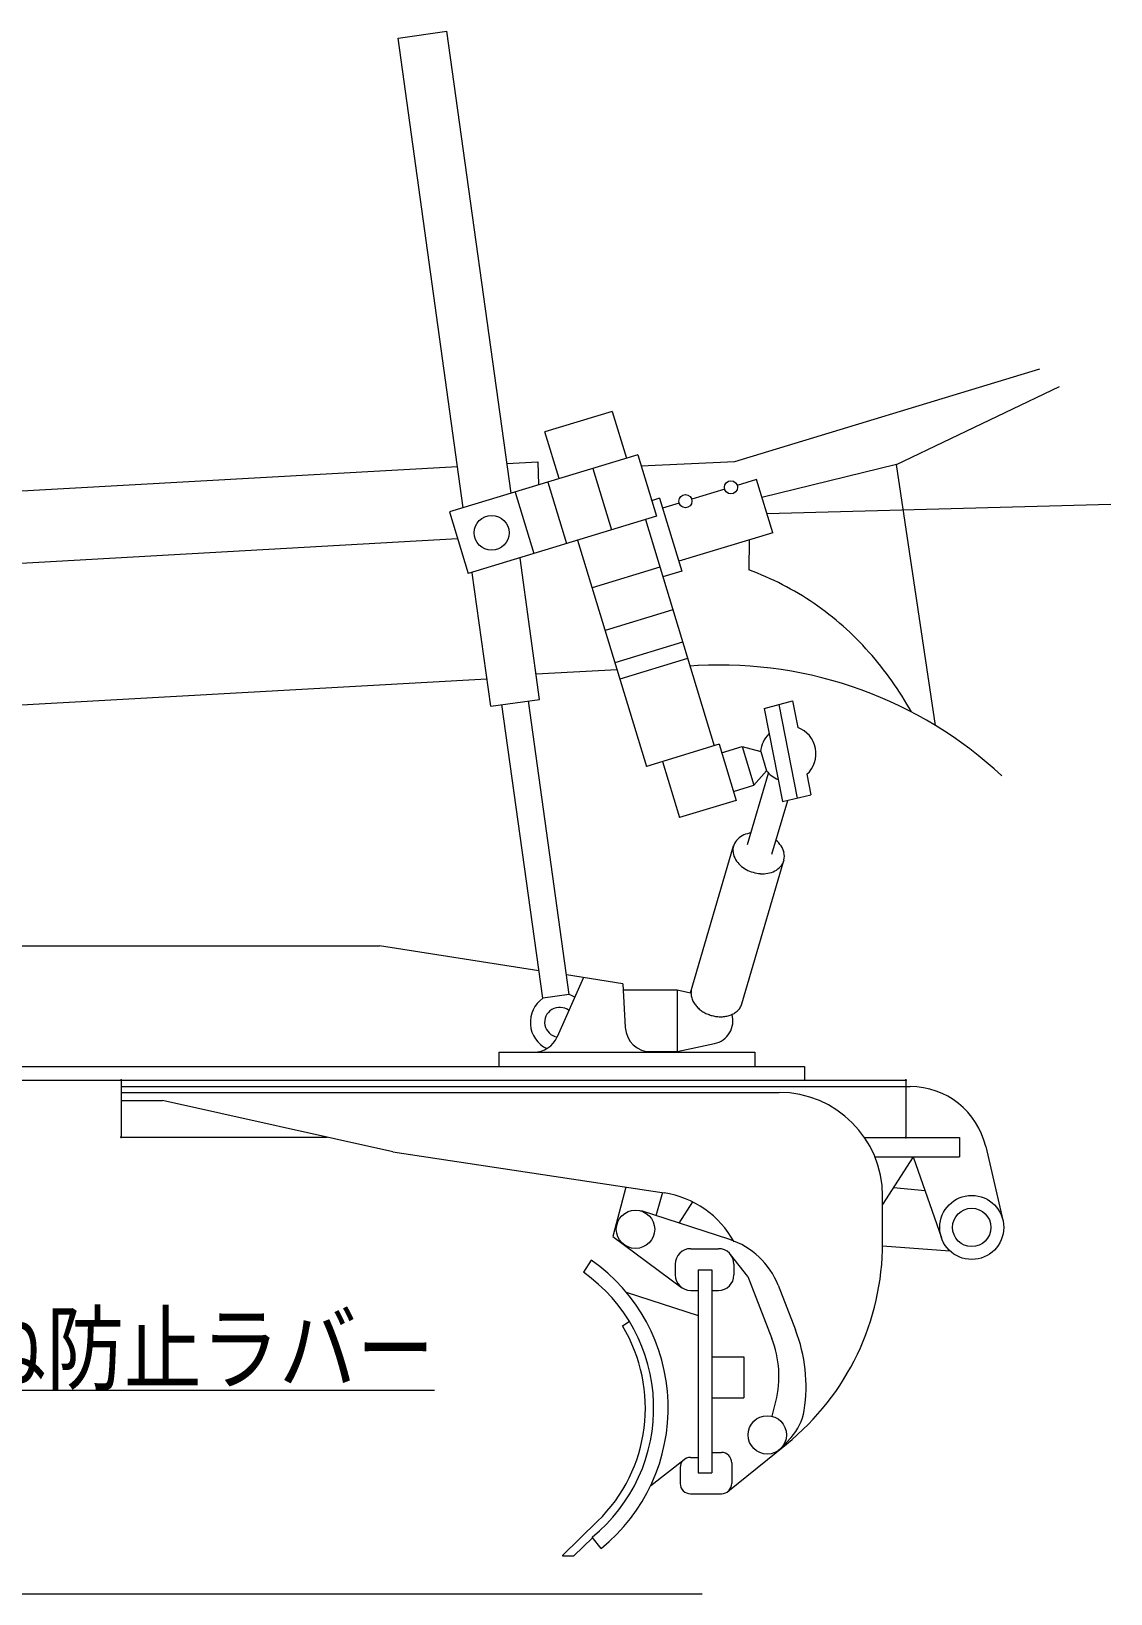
# Model space of a CAD drawing. Header units: millimetres. Extents: x -7970 to 6845, y -11075 to 1978.
# Drawn here: x -2599 to -512, y -2090 to 929 of the extents above; entities that cross this region are included whole.
import ezdxf
from ezdxf.enums import TextEntityAlignment as Align

# ---------------------------------------------------------------- set-up
doc = ezdxf.new("R2010")
doc.units = ezdxf.units.MM
doc.header["$LTSCALE"] = 5
doc.header["$PDSIZE"] = 1
doc.layers.add('Layer0016', color=7, linetype='Continuous')
doc.layers.add('VIEW_L', color=7, linetype='Continuous')
doc.styles.add('dcStyle0', font='txt.shx', dxfattribs={"bigfont": 'bigfont'})

# ---------------------------------------------------------------- blocks, each defined once
blk = doc.blocks.new('DC_GROUP_ＤＸＦ２５_1')
at = {"layer": 'VIEW_L', "color": 7, "linetype": 'Continuous', "lineweight": 18}
for p, q in [((-2620.9, -838.1), (-3162.5, -882.4)), ((-2620.9, -838.1), (-1926.2, -838.1)), ((-1617.8, -886), (-1926.2, -838.1)), ((-2785, -851.6), (-2785, -1071)), ((-1531.4, -899.4), (-1582.2, -1013.7)), ((-1455.3, -911.2), (-1564.4, -894.2)), ((-3447.5, -905.8), (-3701.9, -926.6)), ((-1455.3, -911.2), (-1450.8, -996)), ((-1454.6, -923.3), (-1350.7, -923.3)), ((-1350.7, -923.3), (-1350.7, -1042.2)), ((-1695, -1043.3), (-1695, -1071)), ((-1695, -1043.3), (-1200.7, -1043.3)), ((-1411.5, -1042.2), (-1350.7, -1042.2)), ((-1200.7, -1043.3), (-1200.7, -1071)), ((-3579, -1071), (-3227.6, -1071)), ((-2802.7, -1071), (-1104.6, -1071)), ((-1104.6, -1071), (-1104.6, -1097.3)), ((-3563.1, -1097.3), (-3204.1, -1097.3)), ((-2788.4, -1097.3), (-908.2, -1097.3)), ((-2425.5, -1097.3), (-2425.5, -1207.7)), ((-2425.5, -1109.9), (-900.1, -1109.9)), ((-908.2, -1097.3), (-908.2, -1208.5)), ((-2425.5, -1121.2), (-1153.4, -1121.2)), ((-2425.5, -1136.9), (-2345.1, -1136.9)), ((-1900.2, -1235.8), (-2345.1, -1136.9)), ((-2425.5, -1207.7), (-2026.8, -1207.7)), ((-1900.2, -1235.8), (-1375.8, -1315.3)), ((-988.2, -1208.5), (-804.6, -1208.5)), ((-804.6, -1208.5), (-804.6, -1245.6)), ((-754, -1225.9), (-720.9, -1368)), ((-968.2, -1245.6), (-804.6, -1245.6)), ((-894.6, -1245.6), (-953.4, -1337.5)), ((-894.1, -1245.6), (-839.6, -1402.4)), ((-1449.9, -1304.1), (-1475, -1399.3)), ((-1379.2, -1314.8), (-1391.5, -1359.4)), ((-953.4, -1411.7), (-953.4, -1321.2)), ((-932.4, -1304.7), (-871.4, -1310.8)), ((-1248.8, -1405.7), (-1419.6, -1350.3)), ((-1320.7, -1332.8), (-1347.6, -1373.6)), ((-1475, -1399.3), (-1342.1, -1498)), ((-953.4, -1417.4), (-823.2, -1427.4)), ((-1516.6, -1445.1), (-1531.7, -1468.7)), ((-1324.3, -1423.1), (-1270.8, -1423.1)), ((-1214.2, -1476.7), (-1247.2, -1434.6)), ((-1354.3, -1453.1), (-1354.3, -1473.9)), ((-1309.7, -1463.9), (-1283.4, -1463.9)), ((-1309.7, -1463.9), (-1309.7, -1856.5)), ((-1283.4, -1463.9), (-1283.4, -1856.5)), ((-1240.8, -1453.1), (-1240.8, -1473.9)), ((-1214.2, -1476.7), (-1167.5, -1596.7)), ((-1449.2, -1506.9), (-1309.7, -1552.5)), ((-1324.3, -1503.9), (-1309.7, -1503.9)), ((-1283.4, -1503.9), (-1270.8, -1503.9)), ((-1155.3, -1493.9), (-1121.8, -1580)), ((-1456.4, -1572.5), (-1443, -1563.5)), ((-1283.4, -1632), (-1221.5, -1632)), ((-1221.5, -1632), (-1221.5, -1711.5)), ((-1283.4, -1711.5), (-1221.5, -1711.5)), ((-1167.2, -1746.9), (-1159.9, -1718.3)), ((-1252.5, -1892.2), (-1139.1, -1800.6)), ((-1130.3, -1787.8), (-1149, -1808.1)), ((-1401.6, -1880.9), (-1336.9, -1830.6)), ((-1324.7, -1826.3), (-1309.7, -1826.3)), ((-1283.4, -1816.8), (-1265.1, -1816.8)), ((-1245.1, -1836.8), (-1245.1, -1876.7)), ((-1344.7, -1846.3), (-1344.7, -1876.7)), ((-1309.7, -1856.5), (-1283.4, -1856.5)), ((-1324.7, -1896.7), (-1265.1, -1896.7)), ((-1572.4, -2016), (-1504.4, -1949.9)), ((-1550.1, -2016.6), (-1514.2, -1981.8)), ((-1497.4, -2002.5), (-1515, -1980.7)), ((-1572.4, -2016), (-1572.4, -2016.6)), ((-1572.4, -2016.6), (-1550.1, -2016.6))]:
    blk.add_line(p, q, dxfattribs=at)
for centre, radius in [((-781.1, -1382.1), 61.9), ((-1431.1, -1385.6), 37.1), ((-781.1, -1382.1), 37.1), ((-1176.3, -1782.9), 37.1)]:
    blk.add_circle(centre, radius, dxfattribs=at)
for centre, radius, start, end in [((-1400.9, -993.3), 50, 183.0128, 270), ((-1627.9, -993.3), 50, 270, 336.0375), ((-900.1, -1259.9), 150, 13.1101, 90), ((-1153.4, -1321.2), 200, 0, 90), ((-1403.8, -1499.6), 186.4, 28.7384, 81.381), ((-1295.1, -1548.3), 150, 21.2716, 72.0376), ((-1453.4, -1411.7), 500, 308.9421, 0), ((-1717.2, -1731), 349.3, 308.9968, 54.9412), ((-1324.3, -1453.1), 30, 90, 180), ((-1270.8, -1453.1), 30, 0, 90), ((-1717.2, -1731), 321.3, 308.9968, 54.7367), ((-1324.3, -1473.9), 30, 180, 270), ((-1270.8, -1473.9), 30, 270, 0), ((-1717.2, -1731), 305.2, 314.1967, 31.2912), ((-1353.8, -1669.2), 200, 345.8089, 21.2716), ((-1401.4, -1688.8), 300, 351.0237, 21.2716), ((-1203.8, -1720), 100, 317.2917, 351.0237), ((-1324.7, -1846.3), 20, 90, 180), ((-1265.1, -1836.8), 20, 0, 90), ((-1324.7, -1876.7), 20, 180, 270), ((-1265.1, -1876.7), 20, 270, 0)]:
    blk.add_arc(centre, radius, start, end, dxfattribs=at)
at = {"layer": 'VIEW_L', "color": 7, "linetype": 'Continuous'}
for p in [(-2425.5, -1097.3), (-908.2, -1097.3), (-2425.5, -1207.7), (-908.2, -1208.5)]:
    blk.add_point(p, dxfattribs=at)
blk = doc.blocks.new('DC_GROUP_ＤＸＦ２５_3')
at = {"color": 7, "linetype": 'Continuous', "lineweight": 18}
for centre, radius, start, end in [((-1294.2, -929.6), 29.6, 163.7383, 180.763), ((-1291, -929.5), 32.7, 180.8389, 196.2062), ((-1285.5, -927.9), 38.4, 196.2106, 209.3038), ((-1279.3, -924.4), 45.5, 209.2748, 220.3279), ((-1273.8, -919.7), 52.8, 220.2948, 229.8224), ((-1269.6, -914.8), 59.3, 229.7943, 238.2871), ((-1267.1, -910.8), 64, 238.2644, 246.1272), ((-1260, -935.3), 38.5, 298.0032, 311.0886), ((-1256.3, -939.6), 32.8, 311.0927, 326.4545), ((-1253.7, -941.4), 29.6, 326.5301, 343.5552), ((-1266, -908.5), 66.5, 246.1079, 253.6723), ((-1266, -908.5), 66.5, 253.6542, 261.217), ((-1266.4, -911), 64, 261.1978, 269.0572), ((-1266.4, -915.7), 59.3, 269.0346, 277.5232), ((-1265.5, -922.1), 52.8, 277.4951, 287.0178), ((-1263.4, -929.1), 45.5, 286.9847, 298.0322)]:
    blk.add_arc(centre, radius, start, end, dxfattribs=at)
blk = doc.blocks.new('DC_GROUP_ＤＸＦ２５_4')
at = {"color": 7, "linetype": 'Continuous', "lineweight": 18}
for centre, radius, start, end in [((-1212.1, -653.8), 30.8, 133.9135, 160.5972), ((-1206.4, -659.8), 39.1, 112.8321, 133.8291), ((-1201.7, -670.6), 50.9, 96.8263, 112.9699), ((-1212.9, -653.3), 29.9, 161.0919, 188.5162), ((-1205.8, -652.1), 37.1, 188.6934, 210.8598), ((-1191.8, -673.5), 50.9, 34.3704, 50.5157), ((-1182, -667), 39.1, 13.5105, 34.508), ((-1174, -665), 30.8, 346.742, 13.4259), ((-1195.9, -646.3), 48.5, 210.7355, 227.6563), ((-1188.5, -638.3), 59.5, 227.5278, 241.3426), ((-1185.3, -632.7), 65.9, 241.2498, 253.7121), ((-1183.6, -649.9), 48.6, 279.6862, 296.605), ((-1178.4, -660.1), 37.1, 296.4805, 318.6467), ((-1173.1, -664.9), 30, 318.8237, 346.2473), ((-1185.2, -632.7), 65.9, 253.6324, 266.0941), ((-1185.5, -639.2), 59.5, 266.0013, 279.8147)]:
    blk.add_arc(centre, radius, start, end, dxfattribs=at)
blk = doc.blocks.new('DC_GROUP_ＤＸＦ２５_5')
at = {"color": 7, "linetype": 'Continuous', "lineweight": 18}
for centre, radius, start, end in [((-1416.8, -666.2), 591.1, 55.9513, 69.7263), ((-1415.1, -654.9), 580.8, 41.4416, 55.4611), ((-1472.4, -707.1), 658.3, 29.177, 41.5464)]:
    blk.add_arc(centre, radius, start, end, dxfattribs=at)
blk = doc.blocks.new('_Open30')
at = {"color": 0, "linetype": 'ByBlock', "lineweight": -2}
for p, q in [((-1, 0.267949), (0, 0)), ((0, 0), (-1, -0.267949)), ((0, 0), (-1, 0))]:
    blk.add_line(p, q, dxfattribs=at)
blk = doc.blocks.new('DC_GROUP_ＤＸＦ２５_219')
at = {"layer": 'Layer0016', "color": 7, "linetype": 'Continuous', "lineweight": 13}
for p, q in [((-3281.5, -1357), (-3019.9, -1696.4)), ((-3019.9, -1696.4), (-1819.9, -1696.4))]:
    blk.add_line(p, q, dxfattribs=at)
at = {"layer": 'Layer0016', "color": 7, "xscale": 60.00005615230571, "yscale": 59.99978736447287, "rotation": 127.6336283474648}
blk.add_blockref('_Open30', (-3281.5, -1357), dxfattribs=at)
at = {"layer": 'Layer0016', "color": 7, "style": 'dcStyle0', "width": 1.191489}
blk.add_text('泥はね防止ラバー', height=150, dxfattribs=at).set_placement((-3019.9, -1696.4), (-1819.9, -1696.4), align=Align.FIT)

msp = doc.modelspace()

# ---------------------------------------------------------------- linework, layer by layer
at = {"layer": 'Layer0016', "color": 3, "linetype": 'Continuous', "lineweight": 13}
msp.add_line((-7969.757, -2089.844), (-1302.308, -2089.844), dxfattribs=at)
at = {"layer": 'VIEW_L', "color": 7, "linetype": 'Continuous', "lineweight": 18}
for p, q in [((-1890.127, 915.996), (-1795.636, 929.12)), ((-1764.062, 8.325), (-1890.127, 915.996)), ((-1671.652, 36.43), (-1795.636, 929.12)), ((-1239.051, 97.521), (-649.638, 277.171)), ((-926.828, 92.092), (-611.351, 242.44)), ((-1476.154, 194.659), (-1606.08, 155.144)), ((-1476.154, 194.659), (-1448.658, 104.251)), ((-1578.584, 64.736), (-1606.08, 155.144)), ((-1426.862, 110.88), (-1790.567, 0.264)), ((-1679.618, 93.786), (-1620.163, 97.122)), ((-1620.163, 97.122), (-1618.629, 52.556)), ((-1426.862, 110.88), (-1390.69, -8.053)), ((-1420.72, 89.446), (-1239.051, 97.521)), ((-926.828, 92.092), (-1186.55, 28.335)), ((-850.931, -412.48), (-926.828, 92.092)), ((-3806.357, -25.541), (-1775.186, 88.424)), ((-1513.621, 84.493), (-1477.449, -34.44)), ((-1197.082, 62.964), (-1234.412, 51.611)), ((-1165.833, -39.782), (-1197.082, 62.964)), ((-1664.002, 38.757), (-1627.831, -80.176)), ((-1600.38, 58.107), (-1564.209, -60.826)), ((-1258.663, 44.235), (-1322.422, 24.844)), ((-1790.567, 0.264), (-1754.395, -118.669)), ((-1384.48, 26.763), (-1399.856, 22.086)), ((-1384.48, 26.763), (-1341.654, -114.049)), ((-1346.673, 17.468), (-1378.691, 7.73)), ((-512.377, 14.76), (-1176.975, -3.148)), ((-1390.69, -8.053), (-1754.395, -118.669)), ((-1412.027, -14.542), (-1279.166, -451.389)), ((-3531.122, -149.763), (-1774.907, -51.225)), ((-1542.872, -54.337), (-1410.011, -491.183)), ((-1165.833, -39.782), (-1347.442, -95.016)), ((-1211.157, -55.067), (-1211.922, -110.926)), ((-1616.336, -361.84), (-1654.266, -88.747)), ((-1710.827, -374.964), (-1746.639, -117.117)), ((-1384.156, -106.182), (-1515.001, -145.977)), ((-1341.654, -114.049), (-1378.367, -125.215)), ((-1359.091, -188.597), (-1489.935, -228.391)), ((-1339.964, -251.486), (-1470.808, -291.281)), ((-1330.468, -282.709), (-1461.312, -322.504)), ((-1310.186, -296.564), (-1325.997, -297.407)), ((-3409.52, -416.904), (-1718.182, -322.006)), ((-1466.663, -304.912), (-1623.084, -313.257)), ((-1466.663, -304.912), (-1623.084, -313.257)), ((-1710.827, -374.964), (-1616.336, -361.84)), ((-1610.383, -939.331), (-1689.185, -371.958)), ((-1559.176, -932.219), (-1637.978, -364.846)), ((-1182.402, -379.41), (-1127.741, -364.291)), ((-1182.402, -379.41), (-1147.195, -559.359)), ((-1153.85, -371.513), (-1118.422, -552.589)), ((-1127.741, -364.291), (-1117.574, -416.258)), ((-1269.599, -448.479), (-1410.011, -491.183)), ((-1269.599, -448.479), (-1410.011, -491.183)), ((-1269.599, -448.479), (-1236.629, -556.884)), ((-1378.863, -481.71), (-1345.893, -590.115)), ((-1264.544, -465.098), (-1225.089, -453.098)), ((-1225.089, -453.098), (-1202.392, -527.728)), ((-1225.089, -453.098), (-1189.124, -462.541)), ((-1225.089, -453.098), (-1189.124, -462.541)), ((-1225.089, -453.098), (-1202.392, -527.728)), ((-1189.124, -462.541), (-1177.774, -499.86)), ((-1189.124, -462.541), (-1177.774, -499.86)), ((-1214.301, -642.342), (-1173.871, -504.285)), ((-1202.392, -527.728), (-1177.774, -499.86)), ((-1099.908, -506.551), (-1092.112, -546.398)), ((-1241.847, -539.728), (-1202.392, -527.728)), ((-1241.847, -539.728), (-1202.392, -527.728)), ((-1236.629, -556.884), (-1345.893, -590.115)), ((-1167.242, -660.825), (-1136.812, -556.916)), ((-1147.195, -559.359), (-1092.112, -546.398)), ((-1324.769, -928.848), (-1241.613, -644.894)), ((-1225.302, -949.799), (-1144.353, -673.377)), ((-1559.176, -932.219), (-1610.383, -939.331)), ((-1350.685, -923.316), (-1324.769, -928.848)), ((-1350.685, -1042.209), (-1278.363, -1026.771))]:
    msp.add_line(p, q, dxfattribs=at)
for centre, radius in [((-1246.537, 47.923), 12.674), ((-1334.548, 21.156), 12.674), ((-1709.199, -39.956), 33.713)]:
    msp.add_circle(centre, radius, dxfattribs=at)
for centre, radius, start, end in [((-1267.565, -1095.427), 800, 47.065509, 93.077652), ((-1135.703, -466.679), 53.582, 311.916165, 70.224242), ((-1135.703, -466.679), 53.582, 134.744674, 175.570901), ((-1135.703, -466.679), 53.582, 218.261881, 248.208559), ((-1577.856, -985.628), 56.581, 58.475428, 70.722859), ((-1577.856, -985.628), 56.581, 125.091541, 244.055937), ((-1577.856, -985.628), 28.858, 51.084433, 260.990599), ((-1287.757, -982.763), 45, 282.049291, 15.798368)]:
    msp.add_arc(centre, radius, start, end, dxfattribs=at)

# ---------------------------------------------------------------- block references
at = {"linetype": 'Continuous'}
for name in ['DC_GROUP_ＤＸＦ２５_5', 'DC_GROUP_ＤＸＦ２５_4', 'DC_GROUP_ＤＸＦ２５_3']:
    msp.add_blockref(name, (0, 0), dxfattribs=at)
at = {"layer": 'Layer0016', "linetype": 'Continuous'}
msp.add_blockref('DC_GROUP_ＤＸＦ２５_219', (0, 0), dxfattribs=at)
at = {"layer": 'VIEW_L', "linetype": 'Continuous'}
msp.add_blockref('DC_GROUP_ＤＸＦ２５_1', (0, 0), dxfattribs=at)

doc.saveas('drawing.dxf')
